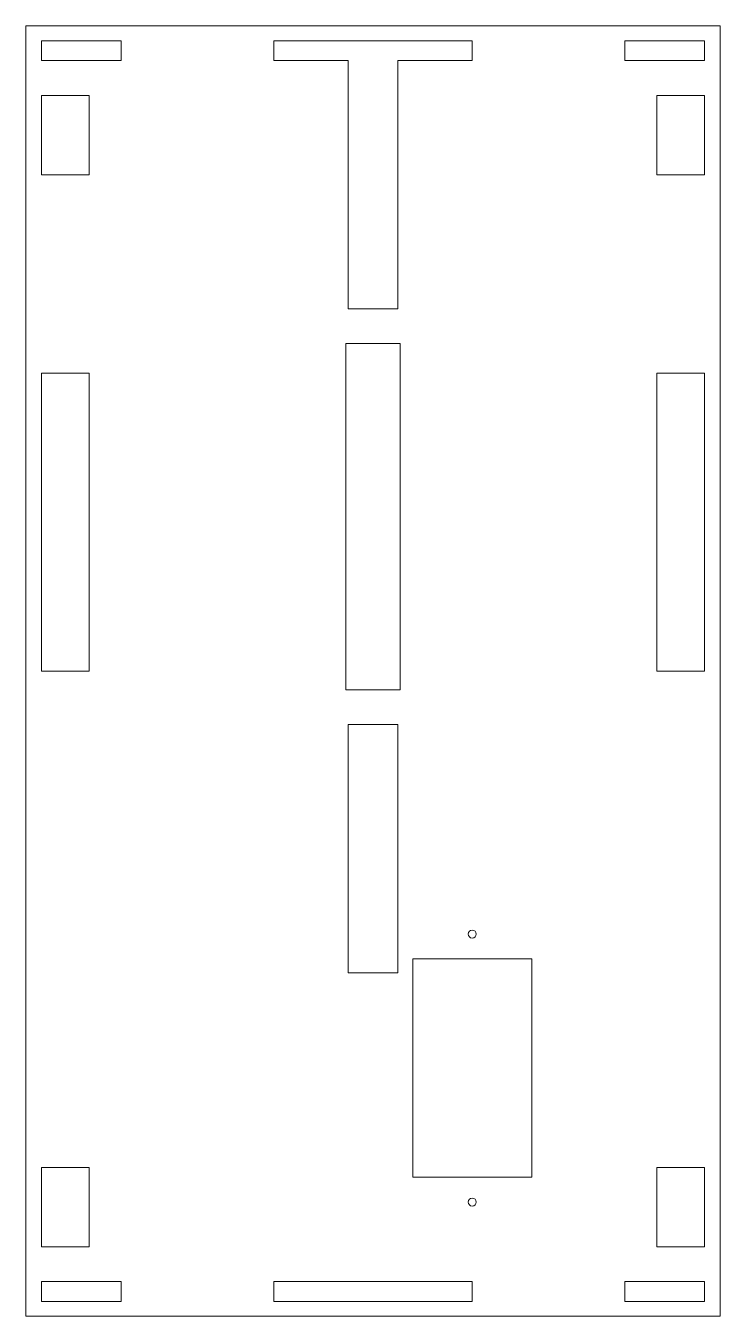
# Model space of a CAD drawing. Header units: millimetres. Extents: x -35 to 35, y 70 to 200.
import ezdxf

# ---------------------------------------------------------------- set-up
doc = ezdxf.new("R2010")
doc.units = ezdxf.units.MM

msp = doc.modelspace()

# ---------------------------------------------------------------- linework, layer by layer
at = {"color": 7, "linetype": 'Continuous', "lineweight": 15}
for p, q in [((-35, 200.47), (-35, 70.47)), ((35, 200.47), (-35, 200.47)), ((35, 70.47), (35, 200.47)), ((-25.4, 198.97), (-33.4, 198.97)), ((-33.4, 198.97), (-33.4, 196.97)), ((-25.4, 196.97), (-25.4, 198.97)), ((10, 198.97), (-10, 198.97)), ((-10, 198.97), (-10, 196.97)), ((10, 196.97), (10, 198.97)), ((25.4, 198.97), (25.4, 196.97)), ((33.4, 198.97), (25.4, 198.97)), ((33.4, 196.97), (33.4, 198.97)), ((-33.4, 196.97), (-25.4, 196.97)), ((-10, 196.97), (-2.5, 196.97)), ((-2.5, 196.97), (-2.5, 171.97)), ((2.5, 171.97), (2.5, 196.97)), ((2.5, 196.97), (10, 196.97)), ((25.4, 196.97), (33.4, 196.97)), ((-28.6, 193.47), (-33.4, 193.47)), ((-33.4, 193.47), (-33.4, 185.47)), ((-28.6, 185.47), (-28.6, 193.47)), ((33.4, 193.47), (28.6, 193.47)), ((28.6, 193.47), (28.6, 185.47)), ((33.4, 185.47), (33.4, 193.47)), ((-33.4, 185.47), (-28.6, 185.47)), ((28.6, 185.47), (33.4, 185.47)), ((-2.5, 171.97), (2.5, 171.97)), ((-2.75, 168.47), (-2.75, 133.58)), ((2.75, 168.47), (-2.75, 168.47)), ((2.75, 133.58), (2.75, 168.47)), ((-28.6, 165.47), (-33.4, 165.47)), ((-33.4, 165.47), (-33.4, 135.47)), ((-28.6, 135.47), (-28.6, 165.47)), ((33.4, 165.47), (28.6, 165.47)), ((28.6, 165.47), (28.6, 135.47)), ((33.4, 135.47), (33.4, 165.47)), ((-33.4, 135.47), (-28.6, 135.47)), ((28.6, 135.47), (33.4, 135.47)), ((-2.75, 133.58), (2.75, 133.58)), ((-2.5, 130.08), (-2.5, 105.08)), ((2.5, 130.08), (-2.5, 130.08)), ((2.5, 105.08), (2.5, 130.08)), ((4, 106.47), (16, 106.47)), ((4, 84.47), (4, 106.47)), ((16, 84.47), (16, 106.47)), ((-2.5, 105.08), (2.5, 105.08)), ((-28.6, 85.47), (-33.4, 85.47)), ((-33.4, 85.47), (-33.4, 77.47)), ((-28.6, 77.47), (-28.6, 85.47)), ((33.4, 85.47), (28.6, 85.47)), ((28.6, 85.47), (28.6, 77.47)), ((33.4, 77.47), (33.4, 85.47)), ((4, 84.47), (16, 84.47)), ((-33.4, 77.47), (-28.6, 77.47)), ((28.6, 77.47), (33.4, 77.47)), ((-25.4, 73.97), (-33.4, 73.97)), ((-33.4, 73.97), (-33.4, 71.97)), ((-25.4, 71.97), (-25.4, 73.97)), ((10, 73.97), (-10, 73.97)), ((-10, 73.97), (-10, 71.97)), ((10, 71.97), (10, 73.97)), ((33.4, 73.97), (25.4, 73.97)), ((25.4, 73.97), (25.4, 71.97)), ((33.4, 71.97), (33.4, 73.97)), ((-33.4, 71.97), (-25.4, 71.97)), ((-10, 71.97), (10, 71.97)), ((25.4, 71.97), (33.4, 71.97)), ((-35, 70.47), (35, 70.47))]:
    msp.add_line(p, q, dxfattribs=at)
for centre in [(10, 108.97), (10, 81.97)]:
    msp.add_circle(centre, 0.4, dxfattribs=at)

doc.saveas('drawing.dxf')
